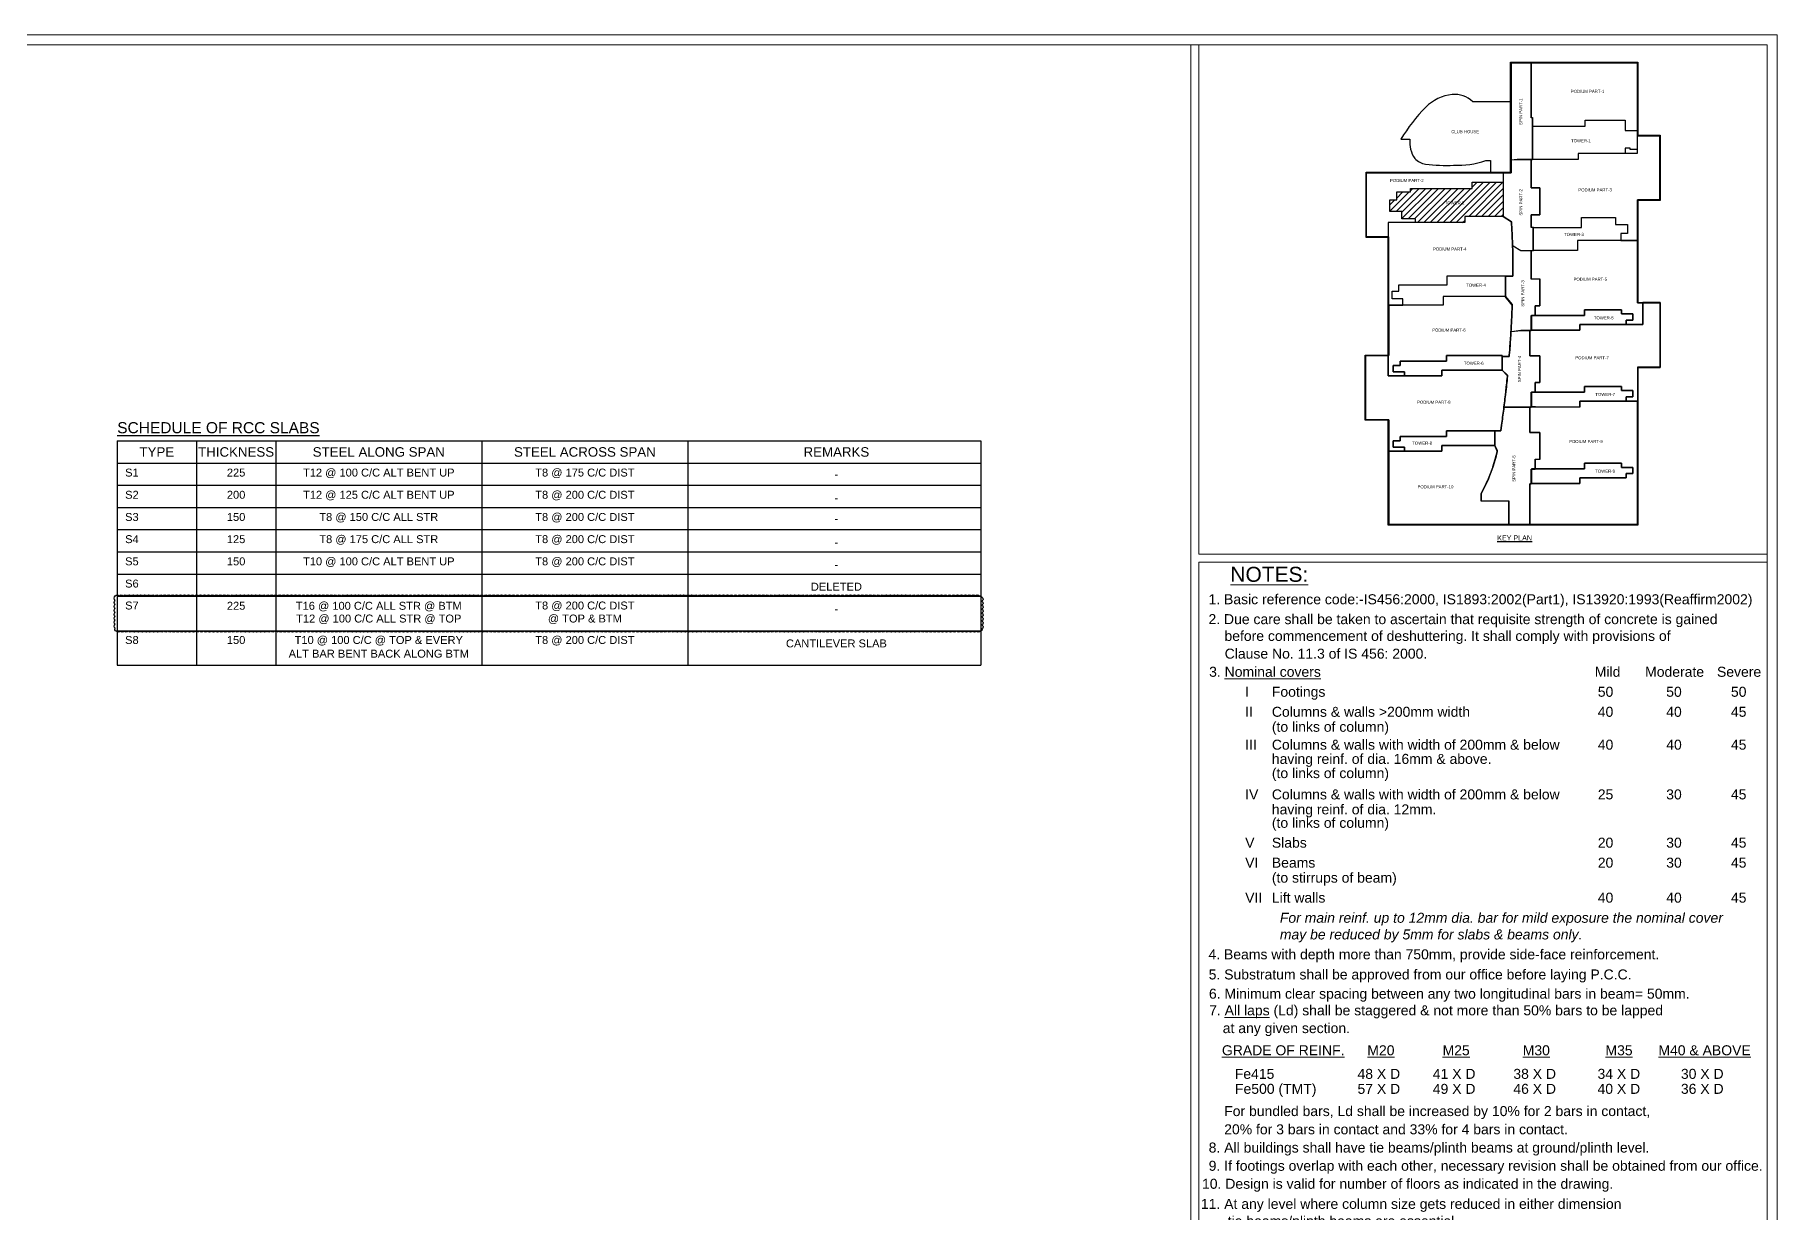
# Model space of a CAD drawing. Header units: millimetres. Extents: x 4072749 to 4289992, y -2929799 to -2870333.
# Drawn here: x 4245966 to 4289927, y -2900099 to -2870398 of the extents above; entities that cross this region are included whole.
import ezdxf
from ezdxf.enums import TextEntityAlignment as Align

# ---------------------------------------------------------------- set-up
doc = ezdxf.new("R2010")
doc.units = ezdxf.units.MM
doc.header["$MEASUREMENT"] = 0
doc.layers.add('JW_  TEMPLATE', color=7, linetype='Continuous', lineweight=0)
for name, color, linetype in [('JW_ Schedule Line', 8, 'Continuous'), ('JW_ Schedule Text', 7, 'Continuous'), ('key plan', 252, 'Continuous')]:
    doc.layers.add(name, color=color, linetype=linetype)
doc.styles.add('new1', font='micross.ttf', dxfattribs={"height": 200})
doc.styles.add('new3', font='micross.ttf', dxfattribs={"height": 500})
doc.styles.add('SC-SLB1', font='sanss___.ttf')
doc.styles.add('SC-SLB2', font='sanss___.ttf')
doc.styles.get("Standard").update_dxf_attribs({"font": 'arial.ttf'})

# ---------------------------------------------------------------- blocks, each defined once
blk = doc.blocks.new('TT5')
at = {"layer": 'JW_  TEMPLATE'}
for p, q in [((170477, -209300), (184819, -209300)), ((170477, -210304), (170477, -209300)), ((170477, -209300), (184819, -209300)), ((170477, -227467), (184819, -227467)), ((170477, -235549), (184819, -235549))]:
    blk.add_line(p, q, dxfattribs=at)
for points in [[(170477, -209300), (184819, -209300), (184819, -227467), (170477, -227467)], [(170477, -227593), (184819, -227593), (184819, -235397), (170477, -235397)]]:
    blk.add_lwpolyline(points, close=True, dxfattribs=at)
at = {"layer": 'JW_  TEMPLATE', "ltscale": 0.5}
for s, height, style, p in [('%%UNOTES:', 378.2, 'new3', (171273, -209800)), ('1. Basic reference code:-IS456:2000, IS1893:2002(Part1), IS13920:1993(Reaffirm2002)', 252.14, 'new1', (170721, -210366)), ('2. Due care shall be taken to ascertain that requisite strength of concrete is gained ', 252.14, 'new1', (170721, -210868)), ('before commencement of deshuttering. It shall comply with provisions of ', 252.14, 'new1', (171124, -211291)), ('Clause No. 11.3 of IS 456: 2000.', 252.14, 'new1', (171130, -211738)), ('3. %%UNominal covers', 252.14, 'new1', (170737, -212196)), ('Mild', 252.1, 'new1', (180469, -212196)), ('Moderate', 252.1, 'new1', (181738, -212196)), ('Severe', 252.1, 'new1', (183551, -212196)), ('I', 252, 'new1', (171647, -212700)), ('Footings', 252.1, 'new1', (172320, -212700)), ('50', 252.1, 'new1', (180544, -212700)), ('50', 252.1, 'new1', (182270, -212700)), ('50', 252.1, 'new1', (183903, -212700)), ('II', 252.1, 'new1', (171647, -213205)), ('Columns & walls >200mm width', 252.14, 'new1', (172320, -213205)), ('40', 252.1, 'new1', (180544, -213205)), ('40', 252.1, 'new1', (182270, -213205)), ('45', 252.1, 'new1', (183903, -213205)), ('(to links of column)', 252.14, 'new1', (172320, -213583)), ('III', 252.1, 'new1', (171647, -214035)), ('Columns & walls with width of 200mm & below', 252.14, 'new1', (172320, -214035)), ('40', 252.1, 'new1', (180544, -214035)), ('40', 252.1, 'new1', (182270, -214035)), ('45', 252.1, 'new1', (183903, -214035)), ('(to links of column)', 252.14, 'new1', (172320, -214752)), ('having reinf. of dia. 16mm & above.', 252.14, 'new1', (172320, -214393)), ('IV', 252.1, 'new1', (171647, -215289)), ('Columns & walls with width of 200mm & below', 252.14, 'new1', (172320, -215289)), ('having reinf. of dia. 12mm.', 252.14, 'new1', (172320, -215667)), ('25', 252.1, 'new1', (180544, -215289)), ('30', 252.1, 'new1', (182270, -215289)), ('45', 252.1, 'new1', (183903, -215289)), ('(to links of column)', 252.14, 'new1', (172320, -216006)), ('V', 252, 'new1', (171647, -216507)), ('Slabs', 252.1, 'new1', (172320, -216507)), ('20', 252.1, 'new1', (180544, -216507)), ('30', 252.1, 'new1', (182270, -216507)), ('45', 252.1, 'new1', (183903, -216507)), ('VI', 252.1, 'new1', (171647, -217011)), ('(to stirrups of beam)', 252.14, 'new1', (172320, -217390)), ('Beams', 252.1, 'new1', (172320, -217011)), ('20', 252.1, 'new1', (180544, -217011)), ('30', 252.1, 'new1', (182270, -217011)), ('45', 252.1, 'new1', (183903, -217011)), ('VII', 252.1, 'new1', (171647, -217894)), ('Lift walls', 252.1, 'new1', (172320, -217894)), ('40', 252.1, 'new1', (180544, -217894)), ('40', 252.1, 'new1', (182270, -217894)), ('45', 252.1, 'new1', (183903, -217894)), ('4. Beams with depth more than 750mm, provide side-face reinforcement. ', 252.14, 'new1', (170721, -219324)), (' 5. Substratum shall be approved from our office before laying P.C.C.', 252.14, 'new1', (170628, -219831)), (' 6. Minimum clear spacing between any two longitudinal bars in beam= 50mm.', 252.14, 'new1', (170635, -220317)), ('7. %%UAll laps%%U (Ld) shall be staggered & not more than 50%%% bars to be lapped ', 252.14, 'new1', (170737, -220737)), ('at any given section.', 252.14, 'new1', (171081, -221185)), ('%%UGRADE OF REINF.', 252.14, 'new1', (171060, -221744)), ('%%UM20', 252.1, 'new1', (174729, -221744)), ('%%UM25', 252.1, 'new1', (176627, -221744)), ('%%UM30', 252.1, 'new1', (178650, -221744)), ('%%UM35', 252.1, 'new1', (180737, -221744)), ('%%UM40 & ABOVE', 252.14, 'new1', (182073, -221744)), ('Fe415', 252.1, 'new1', (171385, -222339)), ('48 X D', 252.1, 'new1', (174481, -222339)), ('41 X D', 252.1, 'new1', (176381, -222339)), ('38 X D', 252.1, 'new1', (178413, -222339)), ('34 X D', 252.1, 'new1', (180537, -222339)), ('30 X D', 252.1, 'new1', (182641, -222339)), ('Fe500 (TMT)', 252.14, 'new1', (171390, -222717)), ('57 X D', 252.1, 'new1', (174481, -222717)), ('49 X D', 252.1, 'new1', (176381, -222717)), ('46 X D', 252.1, 'new1', (178413, -222717)), ('40 X D', 252.1, 'new1', (180537, -222717)), ('36 X D', 252.1, 'new1', (182641, -222717)), ('    For bundled bars, Ld shall be increased by 10%%% for 2 bars in contact, ', 252.14, 'new1', (170726, -223278)), ('    20%%% for 3 bars in contact and 33%%% for 4 bars in contact.', 252.14, 'new1', (170726, -223738)), ('8. All buildings shall have tie beams/plinth beams at ground/plinth level. ', 252.14, 'new1', (170726, -224198)), ('9. If footings overlap with each other, necessary revision shall be obtained from our office.', 252.14, 'new1', (170726, -224658)), ('10. Design is valid for number of floors as indicated in the drawing.', 252.14, 'new1', (170558, -225112)), ('11. At any level where column size gets reduced in either dimension', 252.14, 'new1', (170530, -225619)), (' tie beams/plinth beams are essential.', 252.14, 'new1', (171109, -226053)), ('12. For cantilevers, top bars to be anchored behind from external face of support for - Ld or ', 252.14, 'new1', (170530, -226487)), ('span of cantilever - whichever is greater.', 252.14, 'new1', (171256, -226905)), ('13. Fire rating considered:- 2 Hour max.', 252.14, 'new1', (170530, -227349)), ('Use of this drawing for construction shall explicitly confirm acceptance of following conditions ', 201.87, 'new1', (170736, -227892)), ('by Owner / Builder / Contractor', 201.87, 'new1', (171095, -228242)), ('1. Our responsibility shall remain limited to safe and sound structural design as transmitted  by this drawing.', 201.869, 'new1', (170736, -228592)), ('2. This drawing shall not be used for any construction unless necessary statutory approvals are obtained by the', 201.869, 'new1', (170736, -228942)), ('Owner / Builder / Architect from the Regulating Authorities. JW CONSULTANTS LLP are indemnified of any', 201.869, 'new1', (171095, -229292)), ('legal consequences in case of unauthorised construction. ', 201.87, 'new1', (171095, -229642)), ('3. We shall not remain responsible for - ', 201.87, 'new1', (170736, -229992)), ('a)', 201.9, 'new1', (171122, -230342)), ('Safety of old structure during demolition.', 201.87, 'new1', (171435, -230342)), ('b)', 201.9, 'new1', (171122, -230692)), ('Safety of any adjoining building /persons staying in adjoining building/persons ', 201.87, 'new1', (171435, -230692)), ('c)', 201.9, 'new1', (171122, -231369)), ('and properties on adjoining roads.', 201.87, 'new1', (171435, -231042)), ('Safety of construction worker/any personnel at work site during construction', 201.87, 'new1', (171435, -231392)), ('d)', 201.9, 'new1', (171122, -231724)), ('Correctness/safety of any temporary structure, scaffolding, shuttering, centering erected at site and ', 201.869, 'new1', (171435, -231742)), ('any injury to any personnel arising out of any accidents.', 201.87, 'new1', (171435, -232092)), ('e)', 201.9, 'new1', (171122, -232420)), ('Accidents occurring due to premature deshuttering, faulty / substandard construction material or ', 201.87, 'new1', (171435, -232442)), ('f)', 201.9, 'new1', (171182, -233142)), ('workmanship / faulty construction procedure.', 201.87, 'new1', (171435, -232792)), ('Any accident occurring due to construction of elements of buildings not designed by us.', 201.87, 'new1', (171439, -233142)), ('4. Supervision if specifically asked for will be provided to the extent of verification of reinforcement on site ', 201.869, 'new1', (170736, -233492)), ('but responsibility regarding correct & sound construction shall solely rest with contractor/ builder / owner.', 201.869, 'new1', (171095, -233842)), ('5. All structural concrete should be weigh batched, machine mixed and mechanically vibrated.', 201.87, 'new1', (170736, -234192)), ("6. Any discrepancy between our drawing & Architects' drawing shall be brought to our notice before construction.", 201.869, 'new1', (170736, -234542)), ('7. This drawing is property of JW CONSULTANTS LLP and shall not be reproduced or used ', 201.87, 'new1', (170736, -234892)), ('without explicit permission of this office.', 201.87, 'new1', (171095, -235242))]:
    blk.add_text(s, height=height, dxfattribs=dict(at, style=style)).set_placement(p)
at = {"layer": 'JW_  TEMPLATE', "insert": (172522, -218149), "char_height": 252.16, "width": 11226.63, "attachment_point": 1, "style": 'new1'}
blk.add_mtext('{\\fMicrosoft Sans Serif|b0|i1|c0|p34;For main reinf. up to 12mm dia. bar for mild exposure the nominal cover\\Pmay be reduced by 5mm for slabs & beams only.}', dxfattribs=at)
blk = doc.blocks.new('TT3')
at = {"layer": 'JW_  TEMPLATE'}
for p, q in [((170276, -196251), (170276, -255153)), ((170477, -209099), (170477, -196251))]:
    blk.add_line(p, q, dxfattribs=at)
blk.add_blockref('TT5', (0, 0), dxfattribs=at)
blk = doc.blocks.new('A$C6FBC0C58')
at = {"layer": 'key plan'}
h = blk.add_hatch(dxfattribs=at)
h.set_pattern_fill('ANSI31', color=6, scale=300)
h.set_pattern_definition([(45, (0, 0), (-673.519, 673.519), [])])
h.paths.add_polyline_path([(31704, 68483), (31704, 61349), (23720, 61349), (23720, 60074), (13450, 60074), (13450, 60818), (10601, 60818), (10601, 62381), (8092, 62381), (8092, 64783), (9517, 64783), (9517, 66463), (12366, 66463), (12366, 67207), (25230, 67207), (25230, 68483)])
blk.add_line((31747, 61334), (31704, 61349), dxfattribs=at)
for points in [[(3142, 70583), (33246, 70583), (33246, 93499), (59811, 93499), (59811, 78286), (64485, 78286), (64485, 64678), (59811, 64678), (59811, 43432), (64485, 43432), (64485, 29824), (59811, 29824), (59811, -2990), (7763, -2990), (7763, 18848), (2908, 18848), (2908, 32456), (7763, 32456), (7763, 56975), (3142, 56975)], [(3249, 70476), (33352, 70476), (33352, 93393), (59705, 93393), (59705, 78180), (64378, 78180), (64378, 64784), (59705, 64784), (59705, 43325), (64378, 43325), (64378, 29930), (59705, 29930), (59705, -2883), (7869, -2883), (7869, 18954), (3015, 18954), (3015, 32350), (7869, 32350), (7869, 57081), (3249, 57081)], [(37551, 93393), (33352, 93393), (33352, 73131), (34628, 73236), (37838, 73236), (37838, 80189), (37838, 81943), (37551, 81943)], [(59705, 93393), (37557, 93393), (37557, 81949), (37844, 81949), (37844, 80189), (37881, 80189), (37881, 80188), (48842, 80188), (48842, 81412), (57177, 81412), (57177, 79264), (59705, 79264)], [(37881, 80188), (48842, 80188), (48842, 81412), (57177, 81412), (57177, 79264), (59686, 79264), (59686, 75325), (58197, 75325), (58197, 75554), (57177, 75554), (57177, 74470), (47332, 74469), (47332, 73247), (37881, 73247)], [(64378, 78180), (59691, 78180), (59691, 74464), (47337, 74464), (47337, 73242), (37881, 73242), (37881, 73194), (37557, 73194), (37557, 67309), (39343, 67309), (39342, 61707), (37557, 61707), (37557, 59083), (37977, 59083), (38019, 59083), (38019, 59033), (48055, 59033), (48055, 61106), (55157, 61106), (55157, 59671), (57644, 59671), (57644, 57778), (56220, 57778), (56220, 56354), (59705, 56354), (59705, 64784), (64378, 64784)], [(39337, 67304), (37551, 67304), (37551, 73194), (34630, 73194), (33352, 73089), (33352, 70476), (31728, 70476), (31728, 68488), (31747, 68488), (31747, 61334), (33420, 60204), (33431, 60055), (33459, 59631), (33488, 59207), (33514, 58782), (33539, 58358), (33563, 57933), (33585, 57508), (33605, 57084), (33624, 56659), (33641, 56234), (33659, 55809), (33674, 55384), (33680, 55193), (33820, 55197), (35389, 54238), (37977, 54238), (37977, 59078), (37551, 59078), (37551, 61712), (39337, 61712)], [(31704, 68483), (31704, 61349), (23720, 61349), (23720, 60074), (13450, 60074), (13450, 60818), (10601, 60818), (10601, 62381), (8092, 62381), (8092, 64783), (9517, 64783), (9517, 66463), (12366, 66463), (12366, 67207), (25230, 67207), (25230, 68483)], [(33742, 49856), (33743, 50282), (33745, 50707), (33746, 51132), (33744, 51557), (33742, 51983), (33738, 52410), (33733, 52835), (33727, 53260), (33719, 53685), (33710, 54109), (33699, 54534), (33687, 54959), (33674, 55384), (33659, 55809), (33641, 56234), (33624, 56659), (33605, 57084), (33585, 57508), (33563, 57933), (33539, 58358), (33514, 58782), (33488, 59207), (33459, 59631), (33431, 60055), (33420, 60204), (31747, 61334), (31704, 61349), (23720, 61349), (23720, 60074), (13450, 60074), (13450, 60074), (7747, 60074), (7747, 57081), (7747, 56975), (7763, 56975), (7763, 42852), (10771, 42852), (10771, 43511), (10771, 44165), (8556, 44165), (8556, 45802), (9980, 45802), (9980, 47099), (20027, 47099), (20027, 48960), (32168, 48960), (32168, 48917), (33735, 48917), (33737, 49065)], [(48055, 61106), (55157, 61106), (55157, 59671), (57644, 59671), (57644, 57778), (56220, 57778), (56220, 56354), (47205, 56354), (47205, 54281), (38019, 54281), (38019, 59033), (48055, 59033)], [(39337, 48306), (37551, 48306), (37551, 54196), (35377, 54196), (33809, 55154), (33681, 55150), (33687, 54959), (33699, 54534), (33710, 54109), (33719, 53685), (33727, 53260), (33733, 52835), (33738, 52410), (33742, 51983), (33744, 51557), (33746, 51132), (33745, 50707), (33743, 50282), (33742, 49856), (33737, 49065), (33735, 48917), (32168, 48917), (32168, 44650), (33601, 42987), (33601, 42852), (33601, 42852), (33600, 42830), (33584, 42405), (33568, 41980), (33551, 41555), (33534, 41130), (33515, 40705), (33496, 40280), (33476, 39855), (33455, 39431), (33434, 39006), (33411, 38581), (33388, 38157), (33364, 37732), (33342, 37350), (33469, 37343), (35390, 37600), (37587, 37600), (37587, 40715), (37630, 40715), (38406, 40715), (38406, 42714), (39337, 42714)], [(59705, 56349), (47210, 56349), (47210, 54275), (38019, 54275), (38019, 54196), (37557, 54196), (37557, 48311), (39343, 48311), (39343, 42709), (38411, 42709), (38411, 40715), (45306, 40715), (48672, 40715), (48672, 41885), (56422, 41885), (56422, 41041), (58774, 41041), (58774, 39722), (57366, 39722), (57366, 38855), (60810, 38855), (60810, 43325), (59705, 43325)], [(20027, 48960), (32125, 48960), (32125, 44675), (19176, 44675), (19176, 42857), (10771, 42857), (10771, 44165), (8556, 44165), (8556, 45802), (9980, 45802), (9980, 47099), (20027, 47099)], [(33170, 34762), (33200, 35186), (33228, 35610), (33256, 36035), (33283, 36459), (33309, 36883), (33334, 37308), (33359, 37732), (33383, 38157), (33406, 38582), (33428, 39006), (33450, 39431), (33471, 39856), (33491, 40280), (33510, 40705), (33528, 41130), (33546, 41555), (33563, 41980), (33579, 42405), (33591, 42724), (33591, 42852), (32144, 44670), (22180, 44670), (22180, 44628), (19182, 44627), (19182, 42852), (7869, 42852), (7869, 32350), (7756, 32350), (7756, 28133), (11152, 28133), (11152, 28977), (8799, 28977), (8799, 30296), (10208, 30296), (10208, 31174), (19880, 31174), (19880, 32375), (31521, 32375), (31521, 32143), (32973, 32143), (32991, 32366), (33045, 33065), (33079, 33489), (33109, 33913), (33140, 34338)], [(64485, 43432), (60810, 43432), (60810, 38855), (57366, 38855), (57366, 38844), (47694, 38844), (47694, 37643), (37630, 37643), (37587, 37642), (37587, 37600), (37296, 37600), (37296, 32306), (39337, 32306), (39337, 26714), (38406, 26714), (38406, 24713), (45306, 24713), (48672, 24713), (48672, 25882), (56422, 25882), (56422, 25038), (58774, 25038), (58774, 23720), (57366, 23720), (57366, 22849), (59811, 22849), (59811, 29824), (64485, 29824)], [(48672, 41885), (48672, 40715), (45306, 40715), (37630, 40715), (37630, 37643), (47694, 37643), (47694, 38844), (57366, 38844), (57366, 39722), (58774, 39722), (58774, 41041), (56422, 41041), (56422, 41885)], [(39337, 32306), (37296, 32306), (37296, 37558), (35397, 37558), (33470, 37300), (33340, 37308), (33314, 36883), (33288, 36459), (33261, 36034), (33233, 35610), (33205, 35186), (33176, 34761), (33146, 34337), (33115, 33913), (33084, 33489), (33051, 33065), (32997, 32366), (32978, 32138), (31521, 32138), (31521, 29324), (32617, 28263), (32617, 28133), (32617, 28128), (32600, 27961), (32558, 27537), (32515, 27114), (32471, 26691), (32426, 26268), (32381, 25845), (32269, 24831), (32191, 24155), (32142, 23733), (32092, 23310), (32041, 22888), (31989, 22466), (31937, 22044), (31881, 21600), (37587, 21600), (37587, 24715), (37630, 24715), (38406, 24715), (38406, 26714), (39337, 26714)], [(31601, 19515), (31658, 19936), (31714, 20359), (31770, 20781), (31824, 21201), (31878, 21623), (31931, 22045), (31984, 22467), (32035, 22889), (32086, 23311), (32136, 23733), (32186, 24156), (32263, 24831), (32375, 25846), (32421, 26269), (32465, 26692), (32509, 27115), (32553, 27538), (32595, 27962), (32599, 28000), (32599, 28128), (31531, 29303), (22273, 29303), (22273, 29297), (18907, 29297), (18907, 28128), (7777, 28128), (7751, 28128), (7751, 32350), (3015, 32350), (3015, 18954), (7869, 18954), (7869, 12431), (11152, 12431), (11152, 13275), (8799, 13275), (8799, 14593), (10208, 14593), (10208, 15471), (19880, 15471), (19880, 16673), (29986, 16673), (29986, 16662), (31196, 16662), (31365, 17830), (31425, 18251), (31485, 18672), (31543, 19093)], [(18902, 28133), (18902, 29303), (22268, 29303), (31479, 29303), (31479, 32375), (19880, 32375), (19880, 31174), (10208, 31174), (10208, 30296), (8799, 30296), (8799, 28977), (11152, 28977), (11152, 28133)], [(48672, 25882), (48672, 24713), (45306, 24713), (37630, 24713), (37630, 21640), (47694, 21640), (47694, 22842), (57366, 22842), (57366, 23720), (58774, 23720), (58774, 25038), (56422, 25038), (56422, 25882)], [(59705, 22849), (57366, 22849), (57366, 22842), (47699, 22842), (47699, 21593), (45300, 21593), (38482, 21635), (37630, 21635), (37630, 21600), (37630, 21558), (37301, 21558), (37301, 16311), (39343, 16311), (39343, 10709), (38411, 10709), (38411, 8715), (45306, 8715), (48672, 8715), (48672, 9885), (56422, 9885), (56422, 9040), (58774, 9040), (58774, 7722), (57366, 7722), (57366, 6844), (47694, 6844), (47694, 5643), (37630, 5643), (37630, 5595), (37301, 5595), (37301, -2883), (59705, -2883)], [(37587, 8678), (38406, 8678), (38406, 10714), (39337, 10714), (39337, 16306), (37296, 16306), (37296, 21558), (31875, 21558), (31830, 21200), (31775, 20780), (31720, 20359), (31663, 19935), (31606, 19514), (31548, 19093), (31490, 18671), (31431, 18250), (31371, 17829), (31200, 16657), (29986, 16657), (29986, 13599), (30488, 12559), (30488, 12426), (30487, 12426), (30467, 12334), (30090, 10809), (30053, 10674), (29571, 9092), (28940, 7374), (28892, 7255), (28557, 6455), (27768, 4783), (27710, 4669), (27180, 3678), (27118, 3567), (27118, 2023), (32927, 2023), (32927, -2883), (37296, -2883), (37296, 5600), (37587, 5600)], [(18902, 12431), (18902, 13600), (22268, 13600), (29944, 13600), (29944, 16673), (19880, 16673), (19880, 15471), (10208, 15471), (10208, 14593), (8799, 14593), (8799, 13275), (11152, 13275), (11152, 12431)], [(27113, 3568), (27176, 3680), (27706, 4672), (27763, 4785), (28535, 6420), (28586, 6537), (28887, 7257), (28935, 7376), (29546, 9038), (29586, 9159), (30068, 10741), (30452, 12297), (30452, 12426), (29977, 13600), (22273, 13600), (22273, 13595), (18907, 13595), (18907, 12426), (7869, 12426), (7869, -2883), (32921, -2883), (32921, 2018), (27113, 2018)], [(48672, 9885), (48672, 8715), (45306, 8715), (37630, 8715), (37630, 5643), (47694, 5643), (47694, 6844), (57366, 6844), (57366, 7722), (58774, 7722), (58774, 9040), (56422, 9040), (56422, 9885)]]:
    blk.add_lwpolyline(points, close=True, dxfattribs=at)
at = {"layer": 'key plan', "elevation": 0}
blk.add_lwpolyline([(33246, 85274), (25370, 85274, 0.2226421), (21066, 86763, 0.1731601), (15577, 84125, 0.0600412), (10391, 77443), (12286, 77443, 0.1755049), (13268, 73421, 0.1554274), (15531, 72254, 0.0460985), (21374, 72036, 0.0946234), (28108, 73018), (29100, 73018), (29100, 70583)], format="xyb", dxfattribs=at)
at = {"layer": 'key plan', "color": 7}
for s, height, p in [('PODIUM PART-1', 637.88, (49297, 87433)), ('CLUB HOUSE', 637.9, (23790, 79027)), ('TOWER-1', 637.9, (47923, 77140)), ('PODIUM PART-2', 637.88, (11638, 68845)), ('PODIUM PART-3', 637.88, (50891, 66880)), ('TOWER-2', 637.9, (21589, 64163)), ('PODIUM PART-4', 637.88, (20571, 54558)), ('TOWER-3', 637.9, (46489, 57611)), ('TOWER-4', 637.9, (26057, 47031)), ('PODIUM PART-5', 637.88, (49888, 48253)), ('TOWER-5', 637.9, (52690, 40207)), ('PODIUM PART-6', 637.88, (20400, 37666)), ('TOWER-6', 637.9, (25583, 30748)), ('PODIUM PART-7', 637.88, (50251, 31891)), ('PODIUM PART-8', 637.88, (17247, 22613)), ('TOWER-7', 637.9, (52997, 24244)), ('PODIUM PART-9', 637.88, (48983, 14423)), ('TOWER-8', 637.9, (14823, 14084)), ('TOWER-9', 637.9, (52975, 8249)), ('PODIUM PART-10', 637.88, (17601, 4983)), ('%%UKEY PLAN', 1063.13, (34101, -5676))]:
    blk.add_text(s, height=height, dxfattribs=at).set_placement(p, align=Align.MIDDLE)
for s, p in [('SPIN PART-1', (35390, 83191)), ('SPIN PART-2', (35420, 64293)), ('SPIN PART-3', (35791, 45291)), ('SPIN PART-4', (35134, 29537)), ('SPIN PART-5', (33953, 8787))]:
    blk.add_text(s, height=637.88, rotation=90, dxfattribs=at).set_placement(p, align=Align.MIDDLE)

msp = doc.modelspace()

# ---------------------------------------------------------------- linework, layer by layer
at = {"layer": 'JW_  TEMPLATE'}
msp.add_line((4275335, -2883495.6), (4289677.2, -2883495.6), dxfattribs=at)
for points in [[(4201940.2, -2870397.9), (4201940.2, -2929799.4), (4289927.3, -2929799.4), (4289927.3, -2870397.9)], [(4202190.2, -2870647.9), (4202190.2, -2929549.4), (4289677.2, -2929549.4), (4289677.2, -2870647.9)]]:
    msp.add_lwpolyline(points, close=True, dxfattribs=at)
at = {"layer": 'JW_ Schedule Line'}
for p, q in [((4248044.4, -2880640.6), (4269835.5, -2880640.6)), ((4248044.4, -2880640.6), (4248044.4, -2886300.4)), ((4250044.4, -2880640.6), (4250044.4, -2886300.4)), ((4252044.4, -2880640.6), (4252044.4, -2886300.4)), ((4257244.4, -2880640.6), (4257244.4, -2886300.4)), ((4262444.4, -2880640.6), (4262444.4, -2886300.4)), ((4269835.5, -2880640.6), (4269835.5, -2886300.4)), ((4248044.4, -2881200.6), (4269835.5, -2881200.6)), ((4248044.4, -2881760.6), (4269835.5, -2881760.6)), ((4248044.4, -2882320.6), (4269835.5, -2882320.6)), ((4248044.4, -2882880.6), (4269835.5, -2882880.6)), ((4248044.4, -2883440.6), (4269835.5, -2883440.6)), ((4248044.4, -2884000.6), (4269835.5, -2884000.6)), ((4248044.4, -2884560.6), (4269835.5, -2884560.6)), ((4248044.4, -2885430.5), (4269835.5, -2885430.5)), ((4248044.4, -2886300.4), (4269835.5, -2886300.4))]:
    msp.add_line(p, q, dxfattribs=at)
msp.add_lwpolyline([(4247994.5, -2884553.6, -0.5205671), (4248094.5, -2884553.6, -0.5205671), (4248194.5, -2884553.6, -0.5205671), (4248294.5, -2884553.6, -0.5205671), (4248394.5, -2884553.6, -0.5205671), (4248494.5, -2884553.6, -0.5205671), (4248594.5, -2884553.6, -0.5205671), (4248694.5, -2884553.6, -0.5205671), (4248794.5, -2884553.6, -0.5205671), (4248894.5, -2884553.6, -0.5205671), (4248994.5, -2884553.6, -0.5205671), (4249094.5, -2884553.6, -0.5205671), (4249194.5, -2884553.6, -0.5205671), (4249294.5, -2884553.6, -0.5205671), (4249394.5, -2884553.6, -0.5205671), (4249494.5, -2884553.6, -0.5205671), (4249594.5, -2884553.6, -0.5205671), (4249694.5, -2884553.6, -0.5205671), (4249794.5, -2884553.6, -0.5205671), (4249894.5, -2884553.6, -0.5205671), (4249994.5, -2884553.6, -0.5205671), (4250094.5, -2884553.6, -0.5205671), (4250194.5, -2884553.6, -0.5205671), (4250294.5, -2884553.6, -0.5205671), (4250394.5, -2884553.6, -0.5205671), (4250494.5, -2884553.6, -0.5205671), (4250594.5, -2884553.6, -0.5205671), (4250694.5, -2884553.6, -0.5205671), (4250794.5, -2884553.6, -0.5205671), (4250894.5, -2884553.6, -0.5205671), (4250994.5, -2884553.6, -0.5205671), (4251094.5, -2884553.6, -0.5205671), (4251194.5, -2884553.6, -0.5205671), (4251294.5, -2884553.6, -0.5205671), (4251394.5, -2884553.6, -0.5205671), (4251494.5, -2884553.6, -0.5205671), (4251594.5, -2884553.6, -0.5205671), (4251694.5, -2884553.6, -0.5205671), (4251794.5, -2884553.6, -0.5205671), (4251894.5, -2884553.6, -0.5205671), (4251994.5, -2884553.6, -0.5205671), (4252094.5, -2884553.6, -0.5205671), (4252194.5, -2884553.6, -0.5205671), (4252294.5, -2884553.6, -0.5205671), (4252394.5, -2884553.6, -0.5205671), (4252494.5, -2884553.6, -0.5205671), (4252594.5, -2884553.6, -0.5205671), (4252694.5, -2884553.6, -0.5205671), (4252794.5, -2884553.6, -0.5205671), (4252894.5, -2884553.6, -0.5205671), (4252994.5, -2884553.6, -0.5205671), (4253094.5, -2884553.6, -0.5205671), (4253194.5, -2884553.6, -0.5205671), (4253294.5, -2884553.6, -0.5205671), (4253394.5, -2884553.6, -0.5205671), (4253494.5, -2884553.6, -0.5205671), (4253594.5, -2884553.6, -0.5205671), (4253694.5, -2884553.6, -0.5205671), (4253794.5, -2884553.6, -0.5205671), (4253894.5, -2884553.6, -0.5205671), (4253994.5, -2884553.6, -0.5205671), (4254094.5, -2884553.6, -0.5205671), (4254194.5, -2884553.6, -0.5205671), (4254294.5, -2884553.6, -0.5205671), (4254394.5, -2884553.6, -0.5205671), (4254494.5, -2884553.6, -0.5205671), (4254594.5, -2884553.6, -0.5205671), (4254694.5, -2884553.6, -0.5205671), (4254794.5, -2884553.6, -0.5205671), (4254894.5, -2884553.6, -0.5205671), (4254994.5, -2884553.6, -0.5205671), (4255094.5, -2884553.6, -0.5205671), (4255194.5, -2884553.6, -0.5205671), (4255294.5, -2884553.6, -0.5205671), (4255394.5, -2884553.6, -0.5205671), (4255494.5, -2884553.6, -0.5205671), (4255594.5, -2884553.6, -0.5205671), (4255694.5, -2884553.6, -0.5205671), (4255794.5, -2884553.6, -0.5205671), (4255894.5, -2884553.6, -0.5205671), (4255994.5, -2884553.6, -0.5205671), (4256094.5, -2884553.6, -0.5205671), (4256194.5, -2884553.6, -0.5205671), (4256294.5, -2884553.6, -0.5205671), (4256394.5, -2884553.6, -0.5205671), (4256494.5, -2884553.6, -0.5205671), (4256594.5, -2884553.6, -0.5205671), (4256694.5, -2884553.6, -0.5205671), (4256794.5, -2884553.6, -0.5205671), (4256894.5, -2884553.6, -0.5205671), (4256994.5, -2884553.6, -0.5205671), (4257094.5, -2884553.6, -0.5205671), (4257194.5, -2884553.6, -0.5205671), (4257294.5, -2884553.6, -0.5205671), (4257394.5, -2884553.6, -0.5205671), (4257494.5, -2884553.6, -0.5205671), (4257594.5, -2884553.6, -0.5205671), (4257694.5, -2884553.6, -0.5205671), (4257794.5, -2884553.6, -0.5205671), (4257894.5, -2884553.6, -0.5205671), (4257994.5, -2884553.6, -0.5205671), (4258094.5, -2884553.6, -0.5205671), (4258194.5, -2884553.6, -0.5205671), (4258294.5, -2884553.6, -0.5205671), (4258394.5, -2884553.6, -0.5205671), (4258494.5, -2884553.6, -0.5205671), (4258594.5, -2884553.6, -0.5205671), (4258694.5, -2884553.6, -0.5205671), (4258794.5, -2884553.6, -0.5205671), (4258894.5, -2884553.6, -0.5205671), (4258994.5, -2884553.6, -0.5205671), (4259094.5, -2884553.6, -0.5205671), (4259194.5, -2884553.6, -0.5205671), (4259294.5, -2884553.6, -0.5205671), (4259394.5, -2884553.6, -0.5205671), (4259494.5, -2884553.6, -0.5205671), (4259594.5, -2884553.6, -0.5205671), (4259694.5, -2884553.6, -0.5205671), (4259794.5, -2884553.6, -0.5205671), (4259894.5, -2884553.6, -0.5205671), (4259994.5, -2884553.6, -0.5205671), (4260094.5, -2884553.6, -0.5205671), (4260194.5, -2884553.6, -0.5205671), (4260294.5, -2884553.6, -0.5205671), (4260394.5, -2884553.6, -0.5205671), (4260494.5, -2884553.6, -0.5205671), (4260594.5, -2884553.6, -0.5205671), (4260694.5, -2884553.6, -0.5205671), (4260794.5, -2884553.6, -0.5205671), (4260894.5, -2884553.6, -0.5205671), (4260994.5, -2884553.6, -0.5205671), (4261094.5, -2884553.6, -0.5205671), (4261194.5, -2884553.6, -0.5205671), (4261294.5, -2884553.6, -0.5205671), (4261394.5, -2884553.6, -0.5205671), (4261494.5, -2884553.6, -0.5205671), (4261594.5, -2884553.6, -0.5205671), (4261694.5, -2884553.6, -0.5205671), (4261794.5, -2884553.6, -0.5205671), (4261894.5, -2884553.6, -0.5205671), (4261994.5, -2884553.6, -0.5205671), (4262094.5, -2884553.6, -0.5205671), (4262194.5, -2884553.6, -0.5205671), (4262294.5, -2884553.6, -0.5205671), (4262394.5, -2884553.6, -0.5205671), (4262494.5, -2884553.6, -0.5205671), (4262594.5, -2884553.6, -0.5205671), (4262694.5, -2884553.6, -0.5205671), (4262794.5, -2884553.6, -0.5205671), (4262894.5, -2884553.6, -0.5205671), (4262994.5, -2884553.6, -0.5205671), (4263094.5, -2884553.6, -0.5205671), (4263194.5, -2884553.6, -0.5205671), (4263294.5, -2884553.6, -0.5205671), (4263394.5, -2884553.6, -0.5205671), (4263494.5, -2884553.6, -0.5205671), (4263594.5, -2884553.6, -0.5205671), (4263694.5, -2884553.6, -0.5205671), (4263794.5, -2884553.6, -0.5205671), (4263894.5, -2884553.6, -0.5205671), (4263994.5, -2884553.6, -0.5205671), (4264094.5, -2884553.6, -0.5205671), (4264194.5, -2884553.6, -0.5205671), (4264294.5, -2884553.6, -0.5205671), (4264394.5, -2884553.6, -0.5205671), (4264494.5, -2884553.6, -0.5205671), (4264594.5, -2884553.6, -0.5205671), (4264694.5, -2884553.6, -0.5205671), (4264794.5, -2884553.6, -0.5205671), (4264894.5, -2884553.6, -0.5205671), (4264994.5, -2884553.6, -0.5205671), (4265094.5, -2884553.6, -0.5205671), (4265194.5, -2884553.6, -0.5205671), (4265294.5, -2884553.6, -0.5205671), (4265394.5, -2884553.6, -0.5205671), (4265494.5, -2884553.6, -0.5205671), (4265594.5, -2884553.6, -0.5205671), (4265694.5, -2884553.6, -0.5205671), (4265794.5, -2884553.6, -0.5205671), (4265894.5, -2884553.6, -0.5205671), (4265994.5, -2884553.6, -0.5205671), (4266094.5, -2884553.6, -0.5205671), (4266194.5, -2884553.6, -0.5205671), (4266294.5, -2884553.6, -0.5205671), (4266394.5, -2884553.6, -0.5205671), (4266494.5, -2884553.6, -0.5205671), (4266594.5, -2884553.6, -0.5205671), (4266694.5, -2884553.6, -0.5205671), (4266794.5, -2884553.6, -0.5205671), (4266894.5, -2884553.6, -0.5205671), (4266994.5, -2884553.6, -0.5205671), (4267094.5, -2884553.6, -0.5205671), (4267194.5, -2884553.6, -0.5205671), (4267294.5, -2884553.6, -0.5205671), (4267394.5, -2884553.6, -0.5205671), (4267494.5, -2884553.6, -0.5205671), (4267594.5, -2884553.6, -0.5205671), (4267694.5, -2884553.6, -0.5205671), (4267794.5, -2884553.6, -0.5205671), (4267894.5, -2884553.6, -0.5205671), (4267994.5, -2884553.6, -0.5205671), (4268094.5, -2884553.6, -0.5205671), (4268194.5, -2884553.6, -0.5205671), (4268294.5, -2884553.6, -0.5205671), (4268394.5, -2884553.6, -0.5205671), (4268494.5, -2884553.6, -0.5205671), (4268594.5, -2884553.6, -0.5205671), (4268694.5, -2884553.6, -0.5205671), (4268794.5, -2884553.6, -0.5205671), (4268894.5, -2884553.6, -0.5205671), (4268994.5, -2884553.6, -0.5205671), (4269094.5, -2884553.6, -0.5205671), (4269194.5, -2884553.6, -0.5205671), (4269294.5, -2884553.6, -0.5205671), (4269394.5, -2884553.6, -0.5205671), (4269494.5, -2884553.6, -0.5205671), (4269594.5, -2884553.6, -0.5205671), (4269694.5, -2884553.6, -0.5205671), (4269794.5, -2884553.6, -0.5205671), (4269864, -2884584.1, -0.5205671), (4269864, -2884684.1, -0.5205671), (4269864, -2884784.1, -0.5205671), (4269864, -2884884.1, -0.5205671), (4269864, -2884984.1, -0.5205671), (4269864, -2885084.1, -0.5205671), (4269864, -2885184.1, -0.5205671), (4269864, -2885284.1, -0.5205671), (4269864, -2885384.1, -0.5205671), (4269821, -2885441.1, -0.5205671), (4269721, -2885441.1, -0.5205671), (4269621, -2885441.1, -0.5205671), (4269521, -2885441.1, -0.5205671), (4269421, -2885441.1, -0.5205671), (4269321, -2885441.1, -0.5205671), (4269221, -2885441.1, -0.5205671), (4269121, -2885441.1, -0.5205671), (4269021, -2885441.1, -0.5205671), (4268921, -2885441.1, -0.5205671), (4268821, -2885441.1, -0.5205671), (4268721, -2885441.1, -0.5205671), (4268621, -2885441.1, -0.5205671), (4268521, -2885441.1, -0.5205671), (4268421, -2885441.1, -0.5205671), (4268321, -2885441.1, -0.5205671), (4268221, -2885441.1, -0.5205671), (4268121, -2885441.1, -0.5205671), (4268021, -2885441.1, -0.5205671), (4267921, -2885441.1, -0.5205671), (4267821, -2885441.1, -0.5205671), (4267721, -2885441.1, -0.5205671), (4267621, -2885441.1, -0.5205671), (4267521, -2885441.1, -0.5205671), (4267421, -2885441.1, -0.5205671), (4267321, -2885441.1, -0.5205671), (4267221, -2885441.1, -0.5205671), (4267121, -2885441.1, -0.5205671), (4267021, -2885441.1, -0.5205671), (4266921, -2885441.1, -0.5205671), (4266821, -2885441.1, -0.5205671), (4266721, -2885441.1, -0.5205671), (4266621, -2885441.1, -0.5205671), (4266521, -2885441.1, -0.5205671), (4266421, -2885441.1, -0.5205671), (4266321, -2885441.1, -0.5205671), (4266221, -2885441.1, -0.5205671), (4266121, -2885441.1, -0.5205671), (4266021, -2885441.1, -0.5205671), (4265921, -2885441.1, -0.5205671), (4265821, -2885441.1, -0.5205671), (4265721, -2885441.1, -0.5205671), (4265621, -2885441.1, -0.5205671), (4265521, -2885441.1, -0.5205671), (4265421, -2885441.1, -0.5205671), (4265321, -2885441.1, -0.5205671), (4265221, -2885441.1, -0.5205671), (4265121, -2885441.1, -0.5205671), (4265021, -2885441.1, -0.5205671), (4264921, -2885441.1, -0.5205671), (4264821, -2885441.1, -0.5205671), (4264721, -2885441.1, -0.5205671), (4264621, -2885441.1, -0.5205671), (4264521, -2885441.1, -0.5205671), (4264421, -2885441.1, -0.5205671), (4264321, -2885441.1, -0.5205671), (4264221, -2885441.1, -0.5205671), (4264121, -2885441.1, -0.5205671), (4264021, -2885441.1, -0.5205671), (4263921, -2885441.1, -0.5205671), (4263821, -2885441.1, -0.5205671), (4263721, -2885441.1, -0.5205671), (4263621, -2885441.1, -0.5205671), (4263521, -2885441.1, -0.5205671), (4263421, -2885441.1, -0.5205671), (4263321, -2885441.1, -0.5205671), (4263221, -2885441.1, -0.5205671), (4263121, -2885441.1, -0.5205671), (4263021, -2885441.1, -0.5205671), (4262921, -2885441.1, -0.5205671), (4262821, -2885441.1, -0.5205671), (4262721, -2885441.1, -0.5205671), (4262621, -2885441.1, -0.5205671), (4262521, -2885441.1, -0.5205671), (4262421, -2885441.1, -0.5205671), (4262321, -2885441.1, -0.5205671), (4262221, -2885441.1, -0.5205671), (4262121, -2885441.1, -0.5205671), (4262021, -2885441.1, -0.5205671), (4261921, -2885441.1, -0.5205671), (4261821, -2885441.1, -0.5205671), (4261721, -2885441.1, -0.5205671), (4261621, -2885441.1, -0.5205671), (4261521, -2885441.1, -0.5205671), (4261421, -2885441.1, -0.5205671), (4261321, -2885441.1, -0.5205671), (4261221, -2885441.1, -0.5205671), (4261121, -2885441.1, -0.5205671), (4261021, -2885441.1, -0.5205671), (4260921, -2885441.1, -0.5205671), (4260821, -2885441.1, -0.5205671), (4260721, -2885441.1, -0.5205671), (4260621, -2885441.1, -0.5205671), (4260521, -2885441.1, -0.5205671), (4260421, -2885441.1, -0.5205671), (4260321, -2885441.1, -0.5205671), (4260221, -2885441.1, -0.5205671), (4260121, -2885441.1, -0.5205671), (4260021, -2885441.1, -0.5205671), (4259921, -2885441.1, -0.5205671), (4259821, -2885441.1, -0.5205671), (4259721, -2885441.1, -0.5205671), (4259621, -2885441.1, -0.5205671), (4259521, -2885441.1, -0.5205671), (4259421, -2885441.1, -0.5205671), (4259321, -2885441.1, -0.5205671), (4259221, -2885441.1, -0.5205671), (4259121, -2885441.1, -0.5205671), (4259021, -2885441.1, -0.5205671), (4258921, -2885441.1, -0.5205671), (4258821, -2885441.1, -0.5205671), (4258721, -2885441.1, -0.5205671), (4258621, -2885441.1, -0.5205671), (4258521, -2885441.1, -0.5205671), (4258421, -2885441.1, -0.5205671), (4258321, -2885441.1, -0.5205671), (4258221, -2885441.1, -0.5205671), (4258121, -2885441.1, -0.5205671), (4258021, -2885441.1, -0.5205671), (4257921, -2885441.1, -0.5205671), (4257821, -2885441.1, -0.5205671), (4257721, -2885441.1, -0.5205671), (4257621, -2885441.1, -0.5205671), (4257521, -2885441.1, -0.5205671), (4257421, -2885441.1, -0.5205671), (4257321, -2885441.1, -0.5205671), (4257221, -2885441.1, -0.5205671), (4257121, -2885441.1, -0.5205671), (4257021, -2885441.1, -0.5205671), (4256921, -2885441.1, -0.5205671), (4256821, -2885441.1, -0.5205671), (4256721, -2885441.1, -0.5205671), (4256621, -2885441.1, -0.5205671), (4256521, -2885441.1, -0.5205671), (4256421, -2885441.1, -0.5205671), (4256321, -2885441.1, -0.5205671), (4256221, -2885441.1, -0.5205671), (4256121, -2885441.1, -0.5205671), (4256021, -2885441.1, -0.5205671), (4255921, -2885441.1, -0.5205671), (4255821, -2885441.1, -0.5205671), (4255721, -2885441.1, -0.5205671), (4255621, -2885441.1, -0.5205671), (4255521, -2885441.1, -0.5205671), (4255421, -2885441.1, -0.5205671), (4255321, -2885441.1, -0.5205671), (4255221, -2885441.1, -0.5205671), (4255121, -2885441.1, -0.5205671), (4255021, -2885441.1, -0.5205671), (4254921, -2885441.1, -0.5205671), (4254821, -2885441.1, -0.5205671), (4254721, -2885441.1, -0.5205671), (4254621, -2885441.1, -0.5205671), (4254521, -2885441.1, -0.5205671), (4254421, -2885441.1, -0.5205671), (4254321, -2885441.1, -0.5205671), (4254221, -2885441.1, -0.5205671), (4254121, -2885441.1, -0.5205671), (4254021, -2885441.1, -0.5205671), (4253921, -2885441.1, -0.5205671), (4253821, -2885441.1, -0.5205671), (4253721, -2885441.1, -0.5205671), (4253621, -2885441.1, -0.5205671), (4253521, -2885441.1, -0.5205671), (4253421, -2885441.1, -0.5205671), (4253321, -2885441.1, -0.5205671), (4253221, -2885441.1, -0.5205671), (4253121, -2885441.1, -0.5205671), (4253021, -2885441.1, -0.5205671), (4252921, -2885441.1, -0.5205671), (4252821, -2885441.1, -0.5205671), (4252721, -2885441.1, -0.5205671), (4252621, -2885441.1, -0.5205671), (4252521, -2885441.1, -0.5205671), (4252421, -2885441.1, -0.5205671), (4252321, -2885441.1, -0.5205671), (4252221, -2885441.1, -0.5205671), (4252121, -2885441.1, -0.5205671), (4252021, -2885441.1, -0.5205671), (4251921, -2885441.1, -0.5205671), (4251821, -2885441.1, -0.5205671), (4251721, -2885441.1, -0.5205671), (4251621, -2885441.1, -0.5205671), (4251521, -2885441.1, -0.5205671), (4251421, -2885441.1, -0.5205671), (4251321, -2885441.1, -0.5205671), (4251221, -2885441.1, -0.5205671), (4251121, -2885441.1, -0.5205671), (4251021, -2885441.1, -0.5205671), (4250921, -2885441.1, -0.5205671), (4250821, -2885441.1, -0.5205671), (4250721, -2885441.1, -0.5205671), (4250621, -2885441.1, -0.5205671), (4250521, -2885441.1, -0.5205671), (4250421, -2885441.1, -0.5205671), (4250321, -2885441.1, -0.5205671), (4250221, -2885441.1, -0.5205671), (4250121, -2885441.1, -0.5205671), (4250021, -2885441.1, -0.5205671), (4249921, -2885441.1, -0.5205671), (4249821, -2885441.1, -0.5205671), (4249721, -2885441.1, -0.5205671), (4249621, -2885441.1, -0.5205671), (4249521, -2885441.1, -0.5205671), (4249421, -2885441.1, -0.5205671), (4249321, -2885441.1, -0.5205671), (4249221, -2885441.1, -0.5205671), (4249121, -2885441.1, -0.5205671), (4249021, -2885441.1, -0.5205671), (4248921, -2885441.1, -0.5205671), (4248821, -2885441.1, -0.5205671), (4248721, -2885441.1, -0.5205671), (4248621, -2885441.1, -0.5205671), (4248521, -2885441.1, -0.5205671), (4248421, -2885441.1, -0.5205671), (4248321, -2885441.1, -0.5205671), (4248221, -2885441.1, -0.5205671), (4248121, -2885441.1, -0.5205671), (4248021, -2885441.1, -0.5205671), (4247994.5, -2885367.6, -0.5205671), (4247994.5, -2885267.6, -0.5205671), (4247994.5, -2885167.6, -0.5205671), (4247994.5, -2885067.6, -0.5205671), (4247994.5, -2884967.6, -0.5205671), (4247994.5, -2884867.6, -0.5205671), (4247994.5, -2884767.6, -0.5205671), (4247994.5, -2884667.6, -0.5205671)], format="xyb", close=True, dxfattribs=at)

# ---------------------------------------------------------------- block references
at = {"layer": 'JW_  TEMPLATE'}
msp.add_blockref('TT3', (4104858, -2674396.8), dxfattribs=at)
at = {"layer": 'key plan', "xscale": 0.121, "yscale": 0.121, "zscale": 0.121}
msp.add_blockref('A$C6FBC0C58', (4279176.6, -2882402.5), dxfattribs=at)

# ---------------------------------------------------------------- texts
at = {"layer": 'JW_ Schedule Text', "color": 4, "style": 'SC-SLB1'}
msp.add_text('%%USCHEDULE OF RCC SLABS', height=280, dxfattribs=at).set_placement((4248044.4, -2880448.6))
at = {"layer": 'JW_ Schedule Text', "color": 4, "style": 'SC-SLB2'}
for s, p in [('TYPE', (4249044.4, -2880920.6)), ('THICKNESS', (4251044.4, -2880920.6)), ('STEEL ALONG SPAN', (4254644.4, -2880920.6)), ('STEEL ACROSS SPAN', (4259844.4, -2880920.6)), ('REMARKS', (4266190.9, -2880920.6))]:
    msp.add_text(s, height=240, dxfattribs=at).set_placement(p, align=Align.MIDDLE_CENTER)
at = {"layer": 'JW_ Schedule Text', "style": 'SC-SLB2'}
for s, p in [('S1', (4248244.4, -2881540.6)), ('S2', (4248244.4, -2882100.6)), ('S3', (4248244.4, -2882660.6)), ('S4', (4248244.4, -2883220.6)), ('S5', (4248244.4, -2883780.6)), ('S6', (4248244.4, -2884340.6)), ('S7', (4248244.4, -2884894.5)), ('S8', (4248244.4, -2885764.4))]:
    msp.add_text(s, height=200, dxfattribs=at).set_placement(p)
for s, p in [('225', (4251044.4, -2881440.6)), ('T12 @ 100 C/C ALT BENT UP', (4254644.4, -2881440.6)), ('T8 @ 175 C/C DIST', (4259844.4, -2881440.6)), ('-', (4266190.9, -2881480.6)), ('200', (4251044.4, -2882000.6)), ('T12 @ 125 C/C ALT BENT UP', (4254644.4, -2882000.6)), ('T8 @ 200 C/C DIST', (4259844.4, -2882000.6)), ('150', (4251044.4, -2882560.6)), ('T8 @ 150 C/C ALL STR', (4254644.4, -2882560.6)), ('T8 @ 200 C/C DIST', (4259844.4, -2882560.6)), ('-', (4266190.9, -2882080.6)), ('-', (4266190.9, -2882600.6)), ('125', (4251044.4, -2883120.6)), ('T8 @ 175 C/C ALL STR', (4254644.4, -2883120.6)), ('T8 @ 200 C/C DIST', (4259844.4, -2883120.6)), ('-', (4266190.9, -2883200.6)), ('150', (4251044.4, -2883680.6)), ('T10 @ 100 C/C ALT BENT UP', (4254644.4, -2883680.6)), ('T8 @ 200 C/C DIST', (4259844.4, -2883680.6)), ('-', (4266190.9, -2883760.6)), ('DELETED', (4266190.9, -2884320.6)), ('225', (4251044.4, -2884800.6)), ('T16 @ 100 C/C ALL STR @ BTM', (4254644.4, -2884801.6)), ('T8 @ 200 C/C DIST', (4259844.4, -2884794.5)), ('T12 @ 100 C/C ALL STR @ TOP', (4254644.4, -2885123.1)), ('@ TOP & BTM', (4259844.4, -2885123)), ('-', (4266190.9, -2884880.6)), ('150', (4251044.4, -2885664.4)), ('T10 @ 100 C/C @ TOP & EVERY', (4254644.4, -2885664.4)), ('T8 @ 200 C/C DIST', (4259844.4, -2885664.4)), ('ALT BAR BENT BACK ALONG BTM', (4254644.4, -2886009.4)), ('CANTILEVER SLAB', (4266190.9, -2885750.5))]:
    msp.add_text(s, height=200, dxfattribs=at).set_placement(p, align=Align.MIDDLE_CENTER)

doc.saveas('drawing.dxf')
